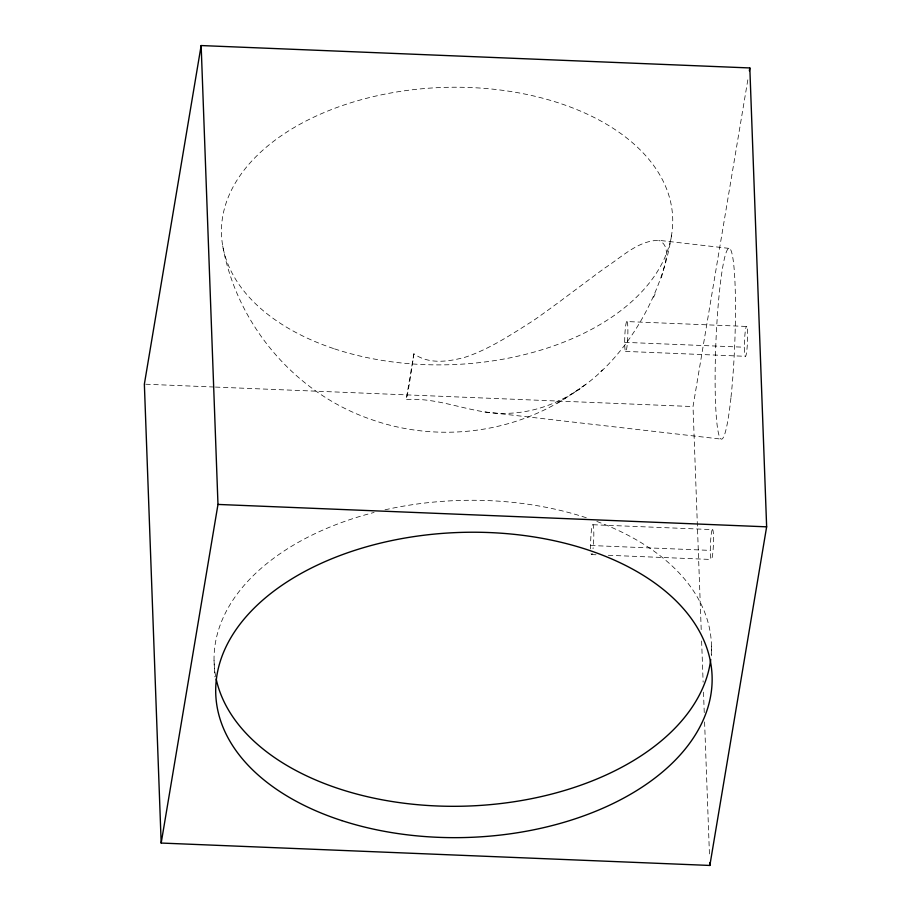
<?xml version="1.0" encoding="UTF-8"?>
<svg xmlns="http://www.w3.org/2000/svg" width="911" height="911" viewBox="0 0 911 911"><rect width="100%" height="100%" fill="white"/><g stroke="black" fill="none" stroke-linecap="round" stroke-linejoin="round"><path stroke-width="0.68" stroke-dasharray="4.55 3.42" d="M728.857 248.361L658.71 240.31C637.859 240.641 621.621 257.209 604.972 267.902C581.116 285.325 557.817 303.522 533.595 320.421C511.754 334.246 489.89 348.959 465.305 357.18C448.554 361.713 428.967 364.651 413.879 353.787L412.877 360.927A95.268 3.917 -83.4 0 1 406.818 397.059L406.204 399.519C433.078 397.651 458.563 407.798 484.686 411.943L721.808 439.182M413.879 353.787L406.204 399.519M701.208 629.615L693.02 406.568L748.182 77.742M671.544 235.22C658.402 322.972 584.156 426.906 484.686 411.943M661.432 277.821C663.515 266.969 673.001 246.482 658.71 240.31M653.586 297.396L655.123 293.866M600.713 371.529L602.444 369.923M585.397 384.613L570.297 395.078M222.705 245.902C236.917 324.942 295.551 393.894 371.722 419.641C435.8 442.302 510.103 434.171 567.154 397.059M557.589 403.209L580.011 388.838M627.075 321.572A15.054 1.492 -87.7 0 1 627.11 345.565A15.054 1.492 -87.7 0 1 624.684 342.342A15.054 1.492 -87.7 0 1 627.075 321.572L746.792 326.457A15.054 1.492 -87.7 0 1 746.826 350.45A15.054 1.492 -87.7 0 1 744.389 347.228A15.054 1.492 -87.7 0 1 746.792 326.457M624.684 342.342L744.389 347.228M625.504 351.407L745.221 356.303M145.771 384.226L214.005 387.016M215.429 387.073L693.02 406.568M593.004 524.736L712.709 529.621A15.054 1.492 -87.7 0 1 712.744 553.626A15.054 1.492 -87.7 0 1 710.318 550.392A15.054 1.492 -87.7 0 1 712.709 529.621M590.613 545.507L710.318 550.392M591.433 554.583L597.058 554.81M608.332 555.277L711.138 559.468M214.039 660.441L214.905 676.941M701.618 640.98L703.133 682.18M703.497 692.121L704.283 713.438M704.59 721.956L709.441 854.085M711.468 646.161L711.662 655.795M596.864 521.456A248.828 152.854 -2.1 0 1 711.149 655.499M215.656 676.372A248.828 152.854 -2.1 0 1 374.102 512.449M385 509.818A248.828 152.854 -2.1 0 1 587.697 518.222M590.67 548.9A15.054 1.492 -87.7 0 1 591.649 528.642A15.054 1.492 -87.7 0 1 593.665 528.505A15.054 1.492 -87.7 0 1 593.038 548.729M592.241 553.512A15.054 1.492 -87.7 0 1 591.091 553.592M334.565 348.879A225.746 138.677 -2.1 0 0 672.739 220.69A225.746 138.677 -2.1 0 0 333.95 108.603A225.746 138.677 -2.1 0 0 334.565 348.879M731.009 397.105A95.484 9.44 -87.7 0 0 729.836 248.601A95.484 9.44 -87.7 0 0 715.146 385.615A95.484 9.44 -87.7 0 0 731.009 397.105"/><path stroke-width="1.37" d="M201.149 45.55L144.359 384.169L161.179 843.051L709.851 865.45L766.641 526.831L749.821 67.949L201.149 45.55L217.98 504.432L161.179 843.051M749.354 70.739L749.821 67.949M217.98 504.432L766.641 526.831M709.749 862.603L709.851 865.45M710.728 659.507A248.828 152.854 -2.1 0 1 469.472 805.996A248.828 152.854 -2.1 0 1 216.18 679.002M341.864 820.617A248.327 152.547 -2.1 0 0 712.129 677.818A248.327 152.547 -2.1 0 0 337.753 556.393A248.327 152.547 -2.1 0 0 341.864 820.617"/></g></svg>
